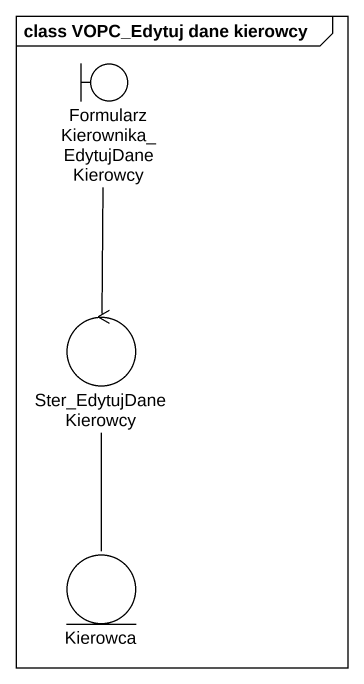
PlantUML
@startuml
mainframe class VOPC_Edytuj dane kierowcy
boundary "FormularzKierownika_EdytujDaneKierowcy" as FormularzKierownika
control Ster_EdytujDaneKierowcy
entity Kierowca
FormularzKierownika -- Ster_EdytujDaneKierowcy
Ster_EdytujDaneKierowcy -- Kierowca
@enduml
